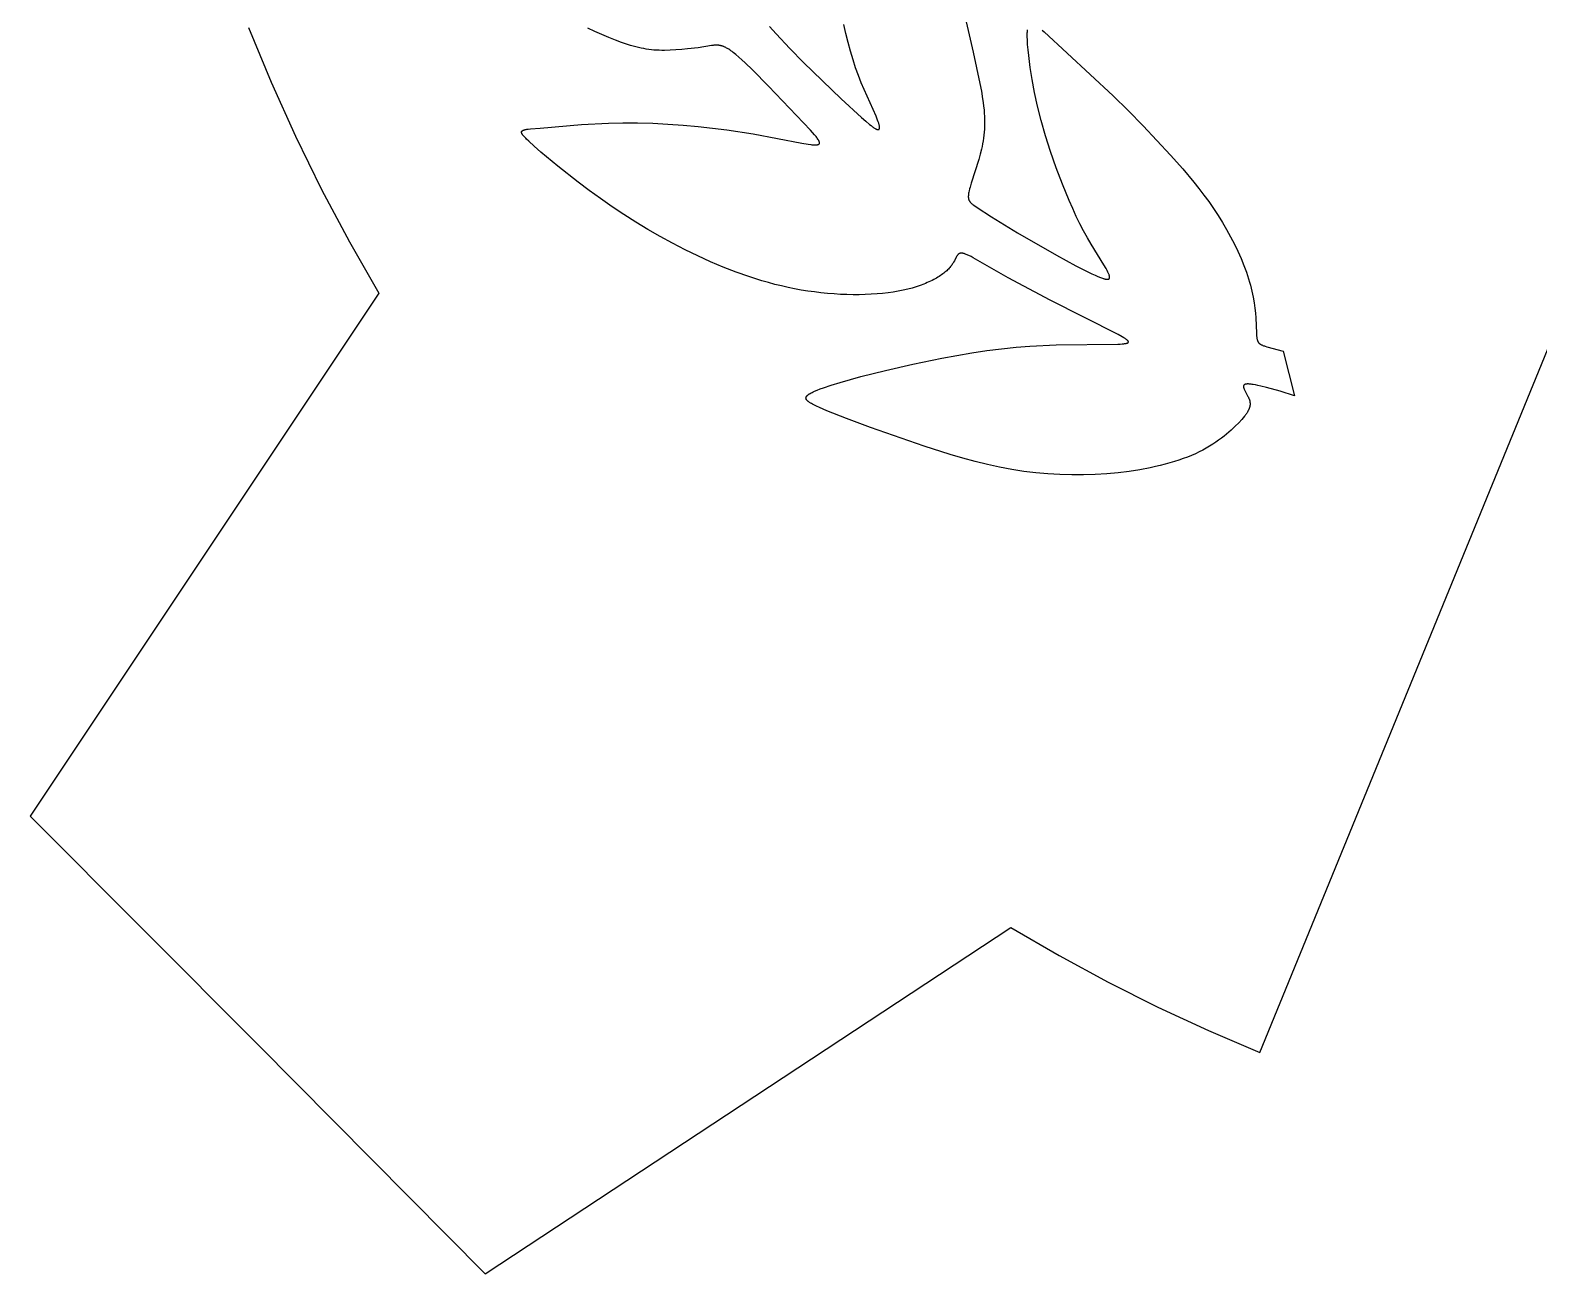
# Model space of a CAD drawing. Extents: x 6637 to 7139, y -93 to 119.
# Drawn here: x 6660.4 to 6734.5, y -92.5 to -31.4 of the extents above; entities that cross this region are included whole.
import ezdxf

# ---------------------------------------------------------------- set-up
doc = ezdxf.new("R2010")
doc.units = 0
doc.header["$MEASUREMENT"] = 0
doc.layers.add('MAKE2D$VISIBLE$CURVES', color=7, linetype='CONTINUOUS')

msp = doc.modelspace()

# ---------------------------------------------------------------- linework, layer by layer
at = {"layer": 'MAKE2D$VISIBLE$CURVES', "color": 7}
for points in [[(6671.125, -31.275), (6672.234, -33.965), (6673.43, -36.618), (6674.711, -39.23), (6676.076, -41.8), (6677.523, -44.324), (6660.398, -70.008), (6671.588, -81.231), (6682.749, -92.483), (6708.557, -75.48), (6710.926, -76.853), (6713.335, -78.153), (6715.783, -79.38), (6718.267, -80.531), (6720.784, -81.607), (6742.491, -28.578)], [(6706.361, -30.996), (6706.704, -32.485), (6707.04, -34.029), (6707.112, -34.409), (6707.174, -34.781), (6707.2, -34.963), (6707.223, -35.141), (6707.241, -35.316), (6707.255, -35.486), (6707.265, -35.652), (6707.27, -35.814), (6707.271, -35.971), (6707.267, -36.125), (6707.26, -36.275), (6707.249, -36.422), (6707.235, -36.565), (6707.217, -36.706), (6707.197, -36.844), (6707.173, -36.98), (6707.147, -37.113), (6707.119, -37.245), (6707.056, -37.503), (6706.985, -37.757), (6706.614, -38.923), (6706.556, -39.116), (6706.532, -39.205), (6706.511, -39.289), (6706.494, -39.367), (6706.487, -39.403), (6706.481, -39.438), (6706.477, -39.472), (6706.473, -39.503), (6706.471, -39.534), (6706.47, -39.548), (6706.47, -39.563), (6706.47, -39.577), (6706.47, -39.59), (6706.47, -39.604), (6706.471, -39.617), (6706.472, -39.629), (6706.473, -39.642), (6706.475, -39.654), (6706.477, -39.666), (6706.479, -39.677), (6706.481, -39.689), (6706.484, -39.7), (6706.487, -39.711), (6706.49, -39.722), (6706.494, -39.732), (6706.498, -39.742), (6706.502, -39.753), (6706.507, -39.763), (6706.511, -39.772), (6706.516, -39.782), (6706.522, -39.791), (6706.527, -39.801), (6706.533, -39.81), (6706.54, -39.819), (6706.546, -39.828), (6706.553, -39.837), (6706.56, -39.846), (6706.567, -39.854), (6706.575, -39.863), (6706.583, -39.871), (6706.591, -39.88), (6706.6, -39.888), (6706.609, -39.897), (6706.627, -39.914), (6706.647, -39.93), (6706.668, -39.947), (6706.69, -39.964), (6706.738, -39.999), (6706.908, -40.114), (6707.614, -40.576), (6708.89, -41.359), (6710.795, -42.453), (6711.75, -42.972), (6712.172, -43.191), (6712.537, -43.371), (6712.694, -43.443), (6712.833, -43.504), (6712.955, -43.553), (6713.01, -43.573), (6713.061, -43.59), (6713.108, -43.605), (6713.131, -43.611), (6713.152, -43.617), (6713.172, -43.622), (6713.192, -43.626), (6713.21, -43.63), (6713.228, -43.633), (6713.244, -43.635), (6713.26, -43.637), (6713.268, -43.638), (6713.275, -43.638), (6713.282, -43.639), (6713.289, -43.639), (6713.296, -43.639), (6713.302, -43.639), (6713.309, -43.638), (6713.315, -43.638), (6713.321, -43.637), (6713.327, -43.636), (6713.332, -43.636), (6713.337, -43.635), (6713.34, -43.634), (6713.343, -43.633), (6713.345, -43.633), (6713.347, -43.632), (6713.35, -43.631), (6713.352, -43.63), (6713.355, -43.63), (6713.357, -43.629), (6713.359, -43.628), (6713.361, -43.627), (6713.363, -43.626), (6713.365, -43.625), (6713.367, -43.624), (6713.369, -43.623), (6713.371, -43.622), (6713.373, -43.621), (6713.375, -43.62), (6713.377, -43.618), (6713.378, -43.617), (6713.38, -43.616), (6713.382, -43.614), (6713.383, -43.613), (6713.385, -43.612), (6713.386, -43.61), (6713.388, -43.609), (6713.389, -43.607), (6713.39, -43.606), (6713.392, -43.604), (6713.393, -43.603), (6713.394, -43.601), (6713.395, -43.599), (6713.396, -43.598), (6713.398, -43.596), (6713.399, -43.594), (6713.4, -43.592), (6713.401, -43.59), (6713.401, -43.589), (6713.402, -43.587), (6713.403, -43.585), (6713.404, -43.583), (6713.405, -43.581), (6713.405, -43.579), (6713.406, -43.576), (6713.407, -43.574), (6713.407, -43.572), (6713.408, -43.57), (6713.408, -43.568), (6713.409, -43.566), (6713.409, -43.563), (6713.409, -43.561), (6713.41, -43.559), (6713.41, -43.556), (6713.41, -43.554), (6713.411, -43.551), (6713.411, -43.546), (6713.411, -43.541), (6713.411, -43.536), (6713.411, -43.53), (6713.41, -43.525), (6713.41, -43.519), (6713.409, -43.513), (6713.408, -43.507), (6713.407, -43.501), (6713.406, -43.495), (6713.405, -43.489), (6713.402, -43.476), (6713.398, -43.462), (6713.394, -43.448), (6713.39, -43.434), (6713.384, -43.419), (6713.379, -43.403), (6713.372, -43.387), (6713.358, -43.354), (6713.342, -43.319), (6713.324, -43.282), (6713.283, -43.203), (6713.236, -43.117), (6713.122, -42.925), (6712.496, -41.908), (6712.315, -41.597), (6712.132, -41.266), (6711.951, -40.916), (6711.772, -40.549), (6711.596, -40.168), (6711.423, -39.777), (6711.093, -38.975), (6710.787, -38.164), (6710.51, -37.366), (6710.264, -36.59), (6710.05, -35.844), (6709.869, -35.134), (6709.721, -34.464), (6709.604, -33.832), (6709.511, -33.231), (6709.438, -32.656), (6709.408, -32.377), (6709.384, -32.109), (6709.375, -31.982), (6709.369, -31.859), (6709.365, -31.742), (6709.365, -31.633), (6709.366, -31.58), (6709.368, -31.53), (6709.371, -31.482), (6709.375, -31.436), (6709.38, -31.393)], [(6710.103, -31.398), (6710.198, -31.483), (6713.583, -34.628), (6714.324, -35.357), (6715.052, -36.101), (6716.406, -37.548), (6717.001, -38.218), (6717.544, -38.862), (6717.798, -39.181), (6718.043, -39.502), (6718.28, -39.826), (6718.51, -40.158), (6718.733, -40.499), (6718.949, -40.847), (6719.155, -41.2), (6719.352, -41.556), (6719.537, -41.912), (6719.708, -42.266), (6719.864, -42.616), (6720.004, -42.958), (6720.068, -43.126), (6720.127, -43.292), (6720.182, -43.455), (6720.233, -43.616), (6720.28, -43.774), (6720.323, -43.929), (6720.363, -44.081), (6720.399, -44.23), (6720.461, -44.519), (6720.51, -44.795), (6720.547, -45.057), (6720.574, -45.304), (6720.591, -45.535), (6720.618, -46.289), (6720.622, -46.363), (6720.628, -46.432), (6720.631, -46.464), (6720.635, -46.495), (6720.64, -46.525), (6720.645, -46.554), (6720.65, -46.581), (6720.653, -46.594), (6720.657, -46.607), (6720.66, -46.619), (6720.664, -46.631), (6720.667, -46.643), (6720.671, -46.655), (6720.675, -46.666), (6720.68, -46.677), (6720.684, -46.687), (6720.689, -46.697), (6720.694, -46.707), (6720.699, -46.717), (6720.705, -46.726), (6720.708, -46.731), (6720.711, -46.735), (6720.714, -46.74), (6720.717, -46.744), (6720.72, -46.748), (6720.723, -46.753), (6720.727, -46.757), (6720.73, -46.761), (6720.734, -46.765), (6720.737, -46.769), (6720.741, -46.773), (6720.745, -46.777), (6720.749, -46.781), (6720.753, -46.785), (6720.757, -46.788), (6720.761, -46.792), (6720.77, -46.8), (6720.779, -46.807), (6720.788, -46.814), (6720.798, -46.821), (6720.809, -46.828), (6720.819, -46.834), (6720.831, -46.841), (6720.843, -46.847), (6720.855, -46.854), (6720.868, -46.86), (6720.881, -46.866), (6720.91, -46.879), (6720.941, -46.891), (6720.974, -46.903), (6721.01, -46.915), (6721.048, -46.928), (6721.134, -46.953), (6721.928, -47.163), (6722.486, -49.356), (6721.778, -49.139), (6721.12, -48.955), (6720.829, -48.883), (6720.695, -48.853), (6720.571, -48.828), (6720.458, -48.807), (6720.405, -48.799), (6720.355, -48.793), (6720.309, -48.788), (6720.265, -48.784), (6720.225, -48.782), (6720.206, -48.781), (6720.188, -48.781), (6720.167, -48.782), (6720.148, -48.783), (6720.139, -48.783), (6720.13, -48.784), (6720.121, -48.785), (6720.113, -48.787), (6720.105, -48.788), (6720.097, -48.789), (6720.089, -48.791), (6720.082, -48.793), (6720.075, -48.795), (6720.069, -48.797), (6720.062, -48.799), (6720.056, -48.801), (6720.053, -48.802), (6720.05, -48.804), (6720.048, -48.805), (6720.045, -48.806), (6720.042, -48.807), (6720.04, -48.809), (6720.037, -48.81), (6720.034, -48.812), (6720.032, -48.813), (6720.03, -48.814), (6720.027, -48.816), (6720.025, -48.818), (6720.023, -48.819), (6720.021, -48.821), (6720.019, -48.822), (6720.017, -48.824), (6720.015, -48.826), (6720.013, -48.827), (6720.011, -48.829), (6720.01, -48.831), (6720.008, -48.833), (6720.006, -48.835), (6720.005, -48.836), (6720.003, -48.838), (6720.002, -48.84), (6720, -48.842), (6719.999, -48.844), (6719.998, -48.846), (6719.997, -48.848), (6719.995, -48.85), (6719.994, -48.852), (6719.993, -48.855), (6719.992, -48.857), (6719.991, -48.859), (6719.99, -48.861), (6719.99, -48.863), (6719.989, -48.866), (6719.988, -48.868), (6719.987, -48.87), (6719.987, -48.872), (6719.986, -48.875), (6719.986, -48.877), (6719.985, -48.88), (6719.985, -48.882), (6719.984, -48.885), (6719.984, -48.887), (6719.984, -48.89), (6719.983, -48.892), (6719.983, -48.895), (6719.983, -48.897), (6719.983, -48.9), (6719.983, -48.902), (6719.983, -48.908), (6719.983, -48.913), (6719.983, -48.919), (6719.984, -48.924), (6719.985, -48.93), (6719.985, -48.936), (6719.986, -48.942), (6719.988, -48.948), (6719.989, -48.954), (6719.99, -48.96), (6719.992, -48.966), (6719.994, -48.973), (6719.998, -48.985), (6720.002, -48.999), (6720.007, -49.012), (6720.013, -49.026), (6720.018, -49.04), (6720.031, -49.068), (6720.046, -49.098), (6720.078, -49.16), (6720.187, -49.36), (6720.205, -49.395), (6720.222, -49.429), (6720.237, -49.464), (6720.252, -49.498), (6720.259, -49.515), (6720.265, -49.533), (6720.271, -49.55), (6720.277, -49.567), (6720.282, -49.584), (6720.287, -49.6), (6720.291, -49.617), (6720.295, -49.634), (6720.298, -49.65), (6720.301, -49.667), (6720.303, -49.683), (6720.305, -49.7), (6720.307, -49.716), (6720.308, -49.732), (6720.308, -49.749), (6720.308, -49.765), (6720.308, -49.781), (6720.307, -49.797), (6720.306, -49.814), (6720.304, -49.83), (6720.302, -49.846), (6720.3, -49.862), (6720.297, -49.878), (6720.294, -49.894), (6720.29, -49.911), (6720.286, -49.927), (6720.281, -49.943), (6720.276, -49.959), (6720.27, -49.975), (6720.264, -49.992), (6720.258, -50.008), (6720.251, -50.024), (6720.244, -50.041), (6720.237, -50.057), (6720.229, -50.074), (6720.22, -50.09), (6720.202, -50.124), (6720.183, -50.158), (6720.162, -50.192), (6720.139, -50.226), (6720.115, -50.261), (6720.089, -50.296), (6720.061, -50.332), (6720.033, -50.369), (6719.97, -50.443), (6719.902, -50.52), (6719.748, -50.684), (6719.572, -50.861), (6719.475, -50.953), (6719.372, -51.048), (6719.263, -51.145), (6719.148, -51.243), (6719.027, -51.342), (6718.899, -51.442), (6718.764, -51.542), (6718.623, -51.641), (6718.475, -51.739), (6718.32, -51.837), (6718.157, -51.932), (6717.988, -52.026), (6717.811, -52.117), (6717.626, -52.205), (6717.434, -52.29), (6717.235, -52.371), (6717.028, -52.449), (6716.815, -52.523), (6716.595, -52.594), (6716.368, -52.661), (6716.136, -52.725), (6715.898, -52.785), (6715.655, -52.842), (6715.407, -52.896), (6714.896, -52.991), (6714.369, -53.072), (6713.827, -53.139), (6713.272, -53.19), (6712.707, -53.227), (6712.133, -53.246), (6711.552, -53.249), (6710.965, -53.235), (6710.375, -53.202), (6709.783, -53.149), (6709.191, -53.077), (6708.6, -52.985), (6708.008, -52.873), (6707.413, -52.743), (6706.812, -52.594), (6706.203, -52.429), (6705.583, -52.248), (6704.302, -51.842), (6701.661, -50.921), (6700.481, -50.478), (6699.526, -50.098), (6699.163, -49.943), (6699.011, -49.873), (6698.879, -49.808), (6698.821, -49.777), (6698.767, -49.747), (6698.718, -49.718), (6698.696, -49.704), (6698.675, -49.69), (6698.655, -49.676), (6698.636, -49.663), (6698.618, -49.649), (6698.602, -49.636), (6698.587, -49.623), (6698.579, -49.617), (6698.573, -49.61), (6698.566, -49.604), (6698.56, -49.597), (6698.554, -49.591), (6698.548, -49.585), (6698.543, -49.578), (6698.538, -49.572), (6698.533, -49.566), (6698.529, -49.56), (6698.524, -49.553), (6698.521, -49.547), (6698.517, -49.541), (6698.515, -49.538), (6698.514, -49.535), (6698.512, -49.532), (6698.511, -49.529), (6698.51, -49.526), (6698.508, -49.523), (6698.507, -49.52), (6698.506, -49.517), (6698.505, -49.514), (6698.504, -49.511), (6698.503, -49.508), (6698.502, -49.505), (6698.501, -49.502), (6698.501, -49.499), (6698.5, -49.496), (6698.499, -49.493), (6698.499, -49.49), (6698.499, -49.487), (6698.498, -49.484), (6698.498, -49.481), (6698.498, -49.478), (6698.498, -49.475), (6698.498, -49.472), (6698.498, -49.469), (6698.498, -49.466), (6698.498, -49.463), (6698.498, -49.46), (6698.499, -49.457), (6698.499, -49.454), (6698.499, -49.451), (6698.5, -49.448), (6698.501, -49.445), (6698.501, -49.442), (6698.502, -49.439), (6698.503, -49.436), (6698.504, -49.433), (6698.505, -49.43), (6698.506, -49.428), (6698.507, -49.425), (6698.508, -49.422), (6698.51, -49.419), (6698.511, -49.416), (6698.512, -49.413), (6698.514, -49.41), (6698.516, -49.407), (6698.517, -49.404), (6698.519, -49.401), (6698.521, -49.398), (6698.525, -49.392), (6698.529, -49.386), (6698.533, -49.38), (6698.538, -49.375), (6698.543, -49.369), (6698.548, -49.363), (6698.554, -49.357), (6698.559, -49.351), (6698.566, -49.345), (6698.572, -49.339), (6698.579, -49.333), (6698.586, -49.327), (6698.593, -49.321), (6698.608, -49.309), (6698.625, -49.297), (6698.643, -49.284), (6698.662, -49.272), (6698.682, -49.26), (6698.703, -49.247), (6698.749, -49.222), (6698.799, -49.196), (6698.854, -49.169), (6698.913, -49.142), (6699.045, -49.086), (6699.193, -49.027), (6699.358, -48.967), (6699.734, -48.84), (6700.169, -48.706), (6701.196, -48.421), (6702.4, -48.118), (6703.744, -47.808), (6705.177, -47.511), (6706.648, -47.25), (6707.381, -47.141), (6708.105, -47.049), (6708.812, -46.977), (6709.497, -46.922), (6710.781, -46.857), (6713.814, -46.823), (6713.925, -46.818), (6714.023, -46.812), (6714.066, -46.809), (6714.107, -46.805), (6714.143, -46.801), (6714.177, -46.796), (6714.193, -46.793), (6714.207, -46.79), (6714.221, -46.787), (6714.234, -46.784), (6714.246, -46.781), (6714.258, -46.778), (6714.263, -46.776), (6714.268, -46.774), (6714.273, -46.773), (6714.278, -46.771), (6714.283, -46.769), (6714.287, -46.767), (6714.291, -46.765), (6714.295, -46.763), (6714.299, -46.761), (6714.303, -46.759), (6714.304, -46.758), (6714.306, -46.757), (6714.308, -46.756), (6714.309, -46.755), (6714.311, -46.754), (6714.312, -46.753), (6714.314, -46.751), (6714.315, -46.75), (6714.316, -46.749), (6714.318, -46.748), (6714.319, -46.747), (6714.32, -46.746), (6714.321, -46.745), (6714.322, -46.743), (6714.323, -46.742), (6714.324, -46.741), (6714.325, -46.74), (6714.326, -46.738), (6714.327, -46.737), (6714.327, -46.736), (6714.328, -46.735), (6714.329, -46.733), (6714.329, -46.732), (6714.33, -46.731), (6714.331, -46.73), (6714.331, -46.728), (6714.331, -46.727), (6714.332, -46.726), (6714.332, -46.724), (6714.332, -46.723), (6714.333, -46.721), (6714.333, -46.72), (6714.333, -46.719), (6714.333, -46.717), (6714.333, -46.716), (6714.333, -46.714), (6714.333, -46.713), (6714.333, -46.711), (6714.333, -46.71), (6714.332, -46.709), (6714.332, -46.707), (6714.332, -46.705), (6714.331, -46.704), (6714.331, -46.702), (6714.331, -46.701), (6714.33, -46.699), (6714.33, -46.698), (6714.329, -46.696), (6714.328, -46.695), (6714.328, -46.693), (6714.327, -46.691), (6714.326, -46.69), (6714.325, -46.688), (6714.324, -46.686), (6714.323, -46.685), (6714.322, -46.683), (6714.32, -46.68), (6714.318, -46.676), (6714.315, -46.673), (6714.313, -46.669), (6714.31, -46.665), (6714.307, -46.662), (6714.303, -46.658), (6714.3, -46.654), (6714.296, -46.65), (6714.292, -46.646), (6714.284, -46.638), (6714.275, -46.63), (6714.265, -46.622), (6714.255, -46.613), (6714.243, -46.604), (6714.231, -46.595), (6714.204, -46.576), (6714.174, -46.556), (6714.141, -46.535), (6714.105, -46.512), (6714.023, -46.465), (6713.822, -46.355), (6710.482, -44.662), (6708.42, -43.562), (6706.716, -42.586), (6706.604, -42.527), (6706.502, -42.476), (6706.454, -42.454), (6706.409, -42.434), (6706.366, -42.416), (6706.325, -42.4), (6706.306, -42.393), (6706.287, -42.387), (6706.269, -42.381), (6706.251, -42.376), (6706.234, -42.371), (6706.217, -42.367), (6706.201, -42.364), (6706.186, -42.361), (6706.178, -42.36), (6706.171, -42.359), (6706.164, -42.358), (6706.156, -42.357), (6706.149, -42.357), (6706.143, -42.356), (6706.136, -42.356), (6706.129, -42.356), (6706.123, -42.356), (6706.116, -42.356), (6706.11, -42.357), (6706.104, -42.357), (6706.098, -42.358), (6706.092, -42.358), (6706.086, -42.359), (6706.08, -42.36), (6706.075, -42.362), (6706.069, -42.363), (6706.064, -42.364), (6706.058, -42.366), (6706.053, -42.368), (6706.048, -42.369), (6706.043, -42.371), (6706.038, -42.373), (6706.033, -42.376), (6706.028, -42.378), (6706.023, -42.38), (6706.019, -42.383), (6706.014, -42.386), (6706.009, -42.389), (6706.005, -42.392), (6706, -42.395), (6705.996, -42.398), (6705.992, -42.401), (6705.988, -42.405), (6705.983, -42.408), (6705.979, -42.412), (6705.975, -42.416), (6705.971, -42.42), (6705.967, -42.424), (6705.963, -42.428), (6705.96, -42.432), (6705.952, -42.441), (6705.944, -42.45), (6705.937, -42.46), (6705.93, -42.47), (6705.923, -42.481), (6705.915, -42.491), (6705.908, -42.503), (6705.894, -42.526), (6705.88, -42.552), (6705.787, -42.729), (6705.748, -42.797), (6705.727, -42.832), (6705.705, -42.868), (6705.68, -42.905), (6705.654, -42.943), (6705.626, -42.981), (6705.596, -43.019), (6705.563, -43.058), (6705.529, -43.097), (6705.491, -43.137), (6705.451, -43.177), (6705.409, -43.217), (6705.363, -43.257), (6705.316, -43.297), (6705.265, -43.337), (6705.212, -43.378), (6705.157, -43.418), (6705.099, -43.458), (6705.038, -43.498), (6704.975, -43.538), (6704.909, -43.577), (6704.84, -43.616), (6704.769, -43.655), (6704.695, -43.693), (6704.618, -43.731), (6704.539, -43.769), (6704.457, -43.805), (6704.373, -43.841), (6704.286, -43.877), (6704.104, -43.945), (6703.911, -44.01), (6703.707, -44.071), (6703.493, -44.128), (6703.267, -44.18), (6703.031, -44.227), (6702.784, -44.269), (6702.527, -44.305), (6702.261, -44.335), (6701.986, -44.36), (6701.703, -44.378), (6701.412, -44.391), (6701.115, -44.397), (6700.812, -44.397), (6700.504, -44.391), (6700.192, -44.379), (6699.876, -44.36), (6699.556, -44.335), (6699.235, -44.303), (6698.912, -44.264), (6698.588, -44.219), (6698.265, -44.166), (6697.941, -44.107), (6697.618, -44.041), (6697.296, -43.968), (6696.975, -43.889), (6696.654, -43.803), (6696.335, -43.711), (6695.697, -43.51), (6695.063, -43.286), (6694.432, -43.041), (6693.805, -42.776), (6693.182, -42.493), (6692.563, -42.192), (6691.949, -41.874), (6691.341, -41.542), (6690.739, -41.195), (6690.143, -40.834), (6689.556, -40.461), (6688.977, -40.076), (6688.407, -39.68), (6687.848, -39.275), (6687.307, -38.869), (6686.31, -38.085), (6685.482, -37.393), (6685.15, -37.102), (6684.884, -36.858), (6684.779, -36.757), (6684.733, -36.711), (6684.691, -36.668), (6684.655, -36.628), (6684.623, -36.591), (6684.608, -36.574), (6684.595, -36.557), (6684.583, -36.541), (6684.573, -36.525), (6684.568, -36.518), (6684.563, -36.51), (6684.559, -36.503), (6684.555, -36.496), (6684.551, -36.489), (6684.547, -36.482), (6684.544, -36.476), (6684.541, -36.469), (6684.539, -36.463), (6684.537, -36.457), (6684.535, -36.454), (6684.534, -36.451), (6684.534, -36.448), (6684.533, -36.445), (6684.532, -36.442), (6684.531, -36.439), (6684.531, -36.436), (6684.53, -36.433), (6684.53, -36.43), (6684.529, -36.428), (6684.529, -36.425), (6684.529, -36.422), (6684.529, -36.419), (6684.529, -36.417), (6684.529, -36.414), (6684.529, -36.412), (6684.529, -36.409), (6684.529, -36.406), (6684.529, -36.404), (6684.53, -36.401), (6684.53, -36.399), (6684.531, -36.397), (6684.531, -36.394), (6684.532, -36.392), (6684.532, -36.39), (6684.533, -36.387), (6684.534, -36.385), (6684.535, -36.383), (6684.536, -36.38), (6684.537, -36.378), (6684.538, -36.376), (6684.54, -36.374), (6684.541, -36.372), (6684.542, -36.37), (6684.544, -36.368), (6684.545, -36.366), (6684.547, -36.364), (6684.549, -36.362), (6684.55, -36.36), (6684.552, -36.358), (6684.554, -36.356), (6684.556, -36.354), (6684.558, -36.352), (6684.56, -36.35), (6684.562, -36.348), (6684.565, -36.346), (6684.567, -36.345), (6684.569, -36.343), (6684.572, -36.341), (6684.574, -36.339), (6684.577, -36.338), (6684.58, -36.336), (6684.585, -36.333), (6684.591, -36.329), (6684.598, -36.326), (6684.604, -36.323), (6684.611, -36.32), (6684.618, -36.317), (6684.625, -36.314), (6684.633, -36.312), (6684.641, -36.309), (6684.649, -36.306), (6684.667, -36.301), (6684.686, -36.296), (6684.706, -36.291), (6684.727, -36.287), (6684.749, -36.283), (6684.797, -36.274), (6684.85, -36.267), (6684.97, -36.253), (6685.445, -36.21), (6687.476, -36.04), (6688.794, -35.972), (6689.501, -35.956), (6690.229, -35.956), (6690.971, -35.976), (6691.718, -36.014), (6692.463, -36.068), (6693.2, -36.135), (6694.616, -36.303), (6695.907, -36.499), (6698.293, -36.952), (6698.599, -37.004), (6698.729, -37.022), (6698.787, -37.029), (6698.842, -37.034), (6698.892, -37.037), (6698.915, -37.038), (6698.938, -37.039), (6698.959, -37.039), (6698.98, -37.039), (6698.999, -37.038), (6699.017, -37.037), (6699.034, -37.035), (6699.042, -37.034), (6699.05, -37.033), (6699.058, -37.031), (6699.065, -37.03), (6699.072, -37.028), (6699.079, -37.027), (6699.085, -37.025), (6699.092, -37.023), (6699.098, -37.021), (6699.1, -37.02), (6699.103, -37.019), (6699.106, -37.017), (6699.109, -37.016), (6699.111, -37.015), (6699.114, -37.014), (6699.116, -37.013), (6699.119, -37.011), (6699.121, -37.01), (6699.124, -37.009), (6699.126, -37.007), (6699.128, -37.006), (6699.13, -37.004), (6699.132, -37.003), (6699.134, -37.001), (6699.136, -37), (6699.138, -36.998), (6699.14, -36.997), (6699.141, -36.995), (6699.143, -36.993), (6699.145, -36.991), (6699.146, -36.99), (6699.148, -36.988), (6699.149, -36.986), (6699.15, -36.984), (6699.151, -36.982), (6699.153, -36.98), (6699.154, -36.978), (6699.155, -36.976), (6699.156, -36.974), (6699.157, -36.972), (6699.158, -36.97), (6699.159, -36.968), (6699.159, -36.966), (6699.16, -36.964), (6699.161, -36.961), (6699.161, -36.959), (6699.162, -36.957), (6699.162, -36.955), (6699.163, -36.952), (6699.163, -36.95), (6699.163, -36.947), (6699.163, -36.945), (6699.163, -36.942), (6699.164, -36.94), (6699.164, -36.937), (6699.163, -36.935), (6699.163, -36.932), (6699.163, -36.929), (6699.163, -36.927), (6699.163, -36.924), (6699.162, -36.921), (6699.162, -36.918), (6699.161, -36.915), (6699.161, -36.912), (6699.16, -36.909), (6699.159, -36.903), (6699.157, -36.897), (6699.155, -36.891), (6699.153, -36.885), (6699.151, -36.878), (6699.148, -36.871), (6699.145, -36.864), (6699.142, -36.857), (6699.139, -36.85), (6699.135, -36.843), (6699.132, -36.836), (6699.123, -36.82), (6699.114, -36.804), (6699.104, -36.788), (6699.093, -36.77), (6699.081, -36.753), (6699.054, -36.715), (6699.024, -36.675), (6698.99, -36.632), (6698.911, -36.539), (6698.714, -36.321), (6696.651, -34.156), (6695.865, -33.361), (6695.509, -33.017), (6695.345, -32.864), (6695.193, -32.727), (6695.053, -32.607), (6694.926, -32.504), (6694.866, -32.458), (6694.809, -32.416), (6694.754, -32.378), (6694.701, -32.343), (6694.651, -32.311), (6694.602, -32.283), (6694.578, -32.27), (6694.555, -32.258), (6694.532, -32.246), (6694.509, -32.235), (6694.487, -32.225), (6694.465, -32.215), (6694.443, -32.207), (6694.422, -32.198), (6694.4, -32.191), (6694.38, -32.184), (6694.359, -32.178), (6694.338, -32.172), (6694.318, -32.167), (6694.298, -32.162), (6694.278, -32.158), (6694.258, -32.154), (6694.238, -32.151), (6694.218, -32.149), (6694.199, -32.147), (6694.179, -32.145), (6694.159, -32.144), (6694.14, -32.143), (6694.12, -32.142), (6694.1, -32.142), (6694.081, -32.143), (6694.061, -32.143), (6694.021, -32.146), (6693.98, -32.149), (6693.939, -32.154), (6693.853, -32.166), (6693.211, -32.265), (6692.678, -32.33), (6692.396, -32.357), (6692.111, -32.379), (6691.827, -32.394), (6691.551, -32.399), (6691.417, -32.399), (6691.286, -32.395), (6691.157, -32.389), (6691.03, -32.38), (6690.904, -32.368), (6690.778, -32.353), (6690.652, -32.335), (6690.527, -32.313), (6690.4, -32.288), (6690.272, -32.26), (6690.142, -32.228), (6690.01, -32.192), (6689.874, -32.153), (6689.736, -32.109), (6689.446, -32.01), (6689.138, -31.895), (6688.815, -31.765), (6688.479, -31.621), (6688.136, -31.466), (6687.788, -31.301)], [(6696.709, -31.223), (6697.029, -31.587), (6697.701, -32.311), (6698.371, -32.996), (6700.224, -34.773), (6701.226, -35.702), (6701.43, -35.881), (6701.61, -36.031), (6701.691, -36.095), (6701.765, -36.15), (6701.799, -36.175), (6701.832, -36.197), (6701.863, -36.216), (6701.892, -36.234), (6701.905, -36.241), (6701.919, -36.249), (6701.932, -36.255), (6701.944, -36.261), (6701.956, -36.267), (6701.967, -36.271), (6701.978, -36.276), (6701.984, -36.277), (6701.989, -36.279), (6701.994, -36.281), (6701.999, -36.282), (6702.004, -36.284), (6702.009, -36.285), (6702.013, -36.286), (6702.018, -36.287), (6702.022, -36.287), (6702.027, -36.288), (6702.031, -36.288), (6702.035, -36.289), (6702.039, -36.289), (6702.041, -36.289), (6702.043, -36.289), (6702.045, -36.289), (6702.047, -36.289), (6702.048, -36.289), (6702.05, -36.288), (6702.052, -36.288), (6702.054, -36.288), (6702.056, -36.288), (6702.057, -36.287), (6702.059, -36.287), (6702.061, -36.287), (6702.062, -36.286), (6702.064, -36.286), (6702.066, -36.285), (6702.067, -36.285), (6702.069, -36.284), (6702.07, -36.284), (6702.072, -36.283), (6702.073, -36.283), (6702.074, -36.282), (6702.076, -36.281), (6702.077, -36.28), (6702.079, -36.28), (6702.08, -36.279), (6702.081, -36.278), (6702.082, -36.277), (6702.084, -36.276), (6702.085, -36.275), (6702.086, -36.274), (6702.087, -36.273), (6702.088, -36.272), (6702.09, -36.271), (6702.091, -36.27), (6702.092, -36.269), (6702.093, -36.268), (6702.094, -36.266), (6702.095, -36.265), (6702.096, -36.264), (6702.097, -36.262), (6702.098, -36.261), (6702.098, -36.26), (6702.099, -36.258), (6702.1, -36.257), (6702.101, -36.255), (6702.102, -36.254), (6702.103, -36.252), (6702.103, -36.251), (6702.104, -36.249), (6702.105, -36.247), (6702.105, -36.246), (6702.106, -36.244), (6702.107, -36.242), (6702.107, -36.24), (6702.108, -36.237), (6702.109, -36.233), (6702.11, -36.229), (6702.111, -36.225), (6702.112, -36.221), (6702.112, -36.216), (6702.113, -36.212), (6702.113, -36.207), (6702.113, -36.203), (6702.114, -36.198), (6702.114, -36.193), (6702.114, -36.188), (6702.114, -36.177), (6702.113, -36.166), (6702.112, -36.154), (6702.111, -36.142), (6702.109, -36.13), (6702.107, -36.116), (6702.104, -36.103), (6702.098, -36.074), (6702.091, -36.044), (6702.082, -36.011), (6702.072, -35.977), (6702.06, -35.94), (6702.047, -35.902), (6702.018, -35.82), (6701.983, -35.732), (6701.943, -35.636), (6701.353, -34.324), (6701.213, -33.99), (6701.074, -33.633), (6700.937, -33.256), (6700.807, -32.858), (6700.683, -32.443), (6700.566, -32.013), (6700.456, -31.571), (6700.354, -31.121)]]:
    msp.add_lwpolyline(points, dxfattribs=at)

doc.saveas('drawing.dxf')
